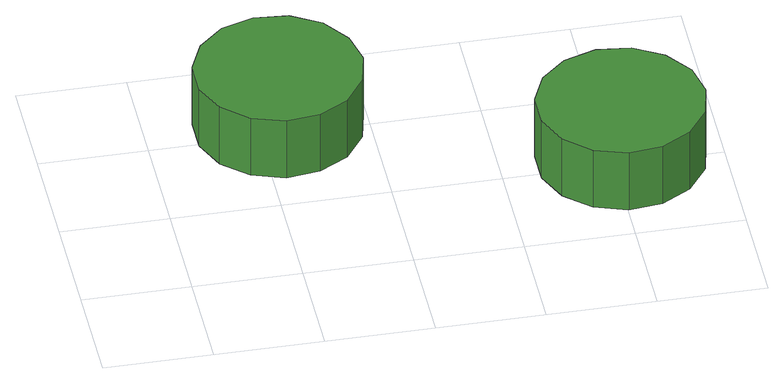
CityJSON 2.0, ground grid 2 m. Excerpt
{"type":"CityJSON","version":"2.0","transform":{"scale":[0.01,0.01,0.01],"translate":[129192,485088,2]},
"CityObjects":{
"tree1":{"type":"SolitaryVegetationObject","attributes":{"function":"something"},"geometry":[{"type":"MultiSurface","lod":"1","boundaries":[[[0,1,2,3,4,5,6,7,8,9,10,11,12,13,14]],[[15,16,17,18,19,20,21,22,23,24,25,26,27,28,29]],[[0,29,28,1]],[[1,28,27,2]],[[2,27,26,3]],[[3,26,25,4]],[[4,25,24,5]],[[5,24,23,6]],[[6,23,22,7]],[[7,22,21,8]],[[8,21,20,9]],[[9,20,19,10]],[[10,19,18,11]],[[11,18,17,12]],[[12,17,16,13]],[[13,16,15,14]],[[14,15,29,0]]]}]},
"tree2":{"type":"SolitaryVegetationObject","attributes":{"function":"something"},"geometry":[{"type":"MultiSurface","lod":"1","boundaries":[[[30,31,32,33,34,35,36,37,38,39,40,41,42,43,44]],[[45,46,47,48,49,50,51,52,53,54,55,56,57,58,59]],[[30,59,58,31]],[[31,58,57,32]],[[32,57,56,33]],[[33,56,55,34]],[[34,55,54,35]],[[35,54,53,36]],[[36,53,52,37]],[[37,52,51,38]],[[38,51,50,39]],[[39,50,49,40]],[[40,49,48,41]],[[41,48,47,42]],[[42,47,46,43]],[[43,46,45,44]],[[44,45,59,30]]]}]}
},
"vertices":[
[393,428,159],[379,490,159],[342,542,159],[287,574,159],[224,580,159],[163,561,159],[116,518,159],[90,460,159],[90,396,159],[116,338,159],[163,296,159],[224,276,159],[287,283,159],[342,314,159],[379,366,159],[379,366,32],[342,314,32],[287,283,32],[224,276,32],[163,296,32],[116,338,32],[90,396,32],[90,460,32],[116,518,32],[163,561,32],[224,580,32],[287,574,32],[342,542,32],[379,490,32],[393,428,32],
[964,192,182],[951,254,182],[913,305,182],[858,337,182],[795,344,182],[734,324,182],[687,282,182],[661,223,182],[661,160,182],[687,102,182],[734,59,182],[795,39,182],[858,46,182],[913,78,182],[951,129,182],[951,129,55],[913,78,55],[858,46,55],[795,39,55],[734,59,55],[687,102,55],[661,160,55],[661,223,55],[687,282,55],[734,324,55],[795,344,55],[858,337,55],[913,305,55],[951,254,55],[964,192,55]
]}
